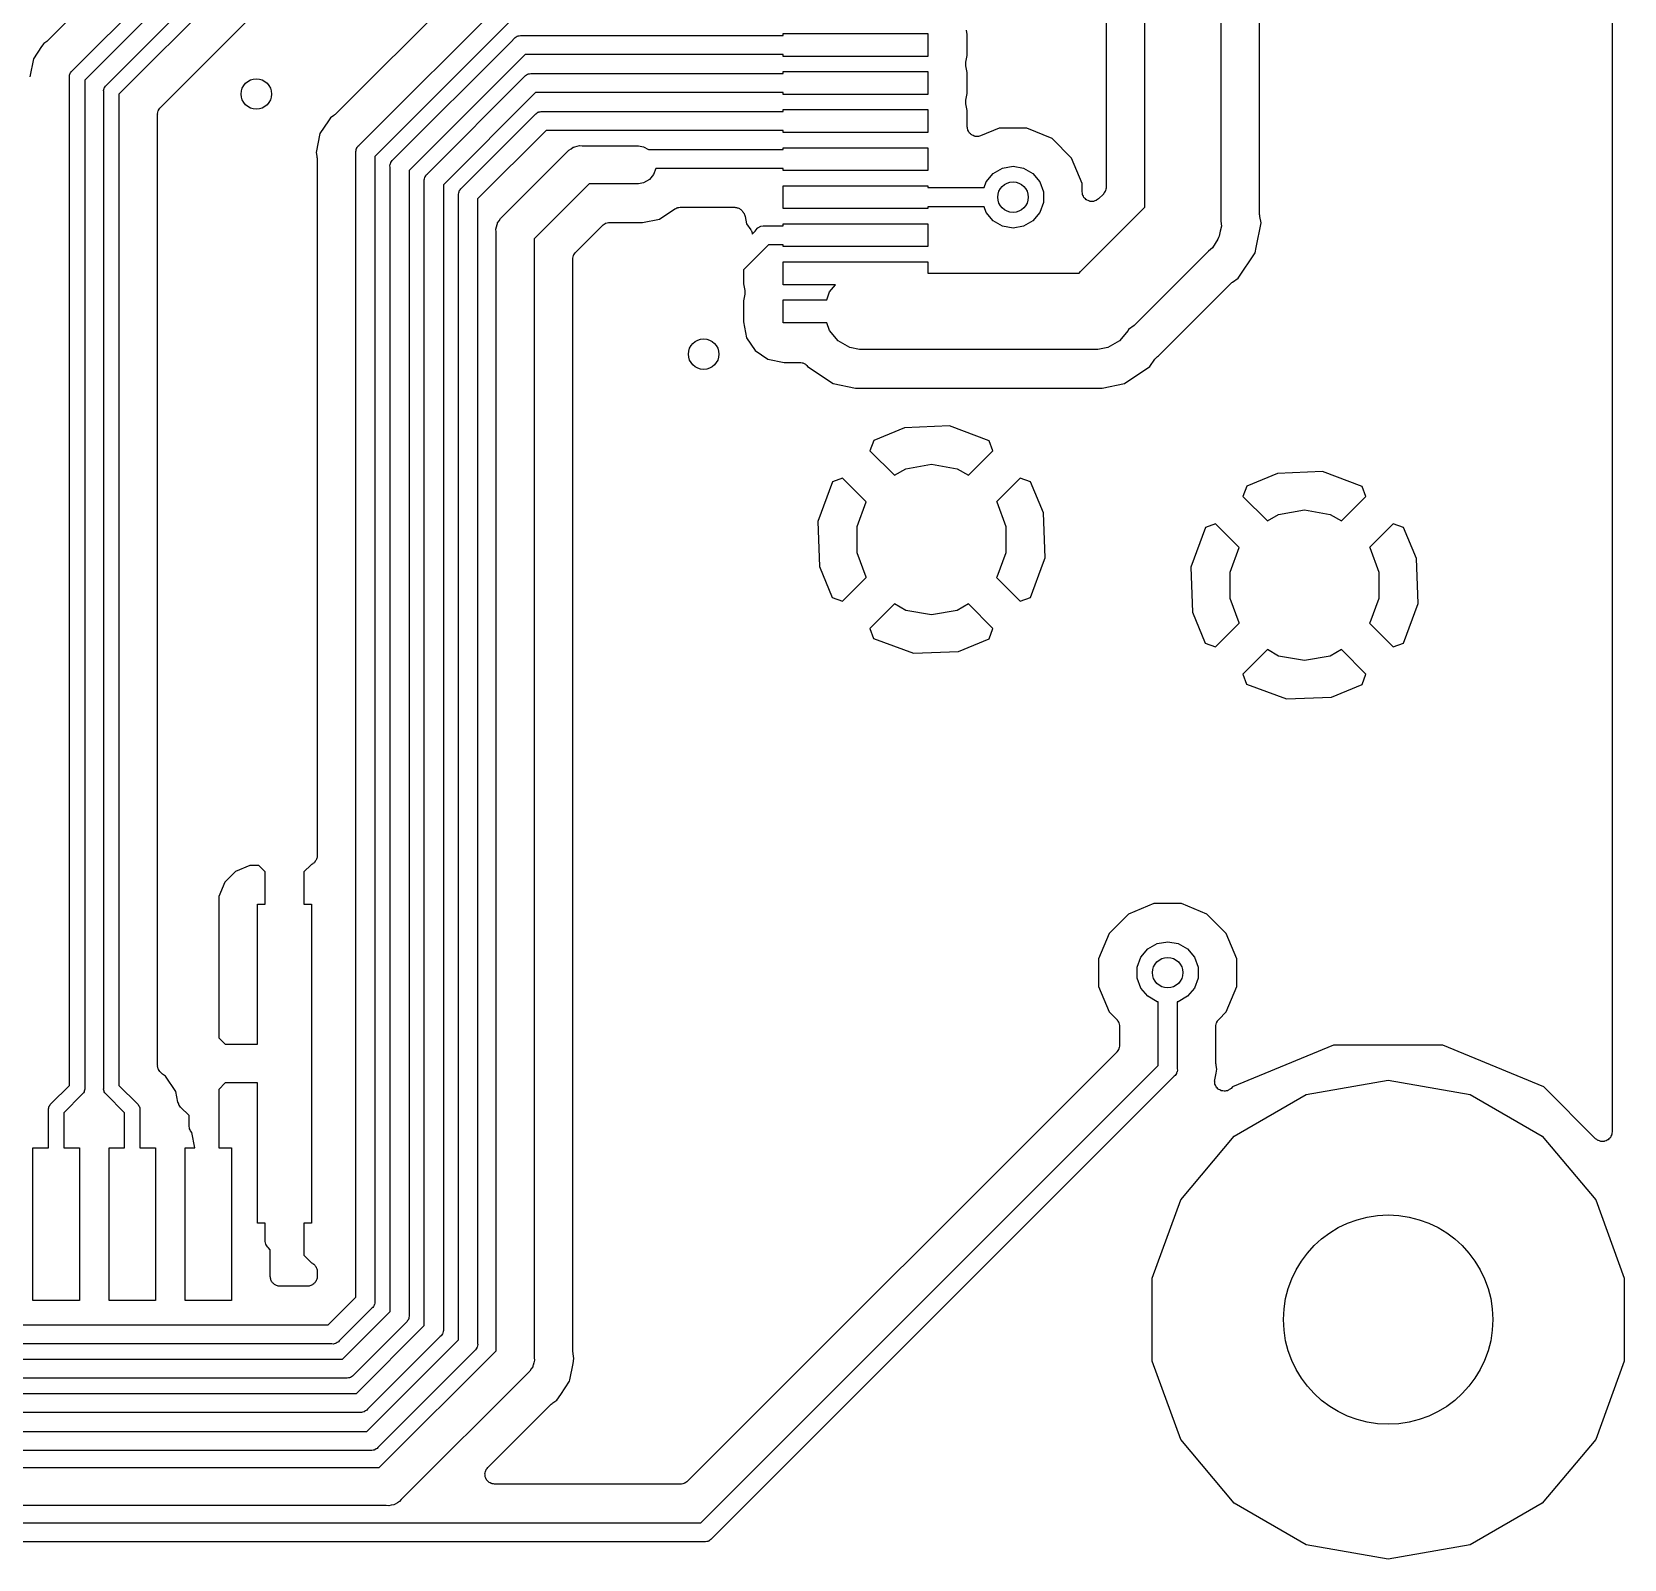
# Model space of a CAD drawing. Extents: x 100.4 to 155.6, y -99.6 to -35.4.
# Drawn here: x 134.68 to 155.6, y -99.65 to -79.58 of the extents above; entities that cross this region are included whole.
import ezdxf

# ---------------------------------------------------------------- set-up
doc = ezdxf.new("R2010")
doc.units = 0
doc.header["$MEASUREMENT"] = 0
doc.layers.add('BLACK', color=7, linetype='CONTINUOUS')

msp = doc.modelspace()

# ---------------------------------------------------------------- linework, layer by layer
at = {"layer": 'BLACK', "linetype": 'CONTINUOUS'}
for p, q in [((155.442, -40.9671), (155.442, -94.0329)), ((150.303, -71.8418), (150.303, -82.0669)), ((149.303, -81.8817), (149.303, -72.0271)), ((148.795, -72.2901), (148.795, -81.6186)), ((150.811, -81.977), (150.811, -72.6958)), ((137.285, -77.2998), (134.896, -79.6885)), ((135.207, -80.0959), (137.846, -77.4574)), ((137.961, -77.625), (135.375, -80.2111)), ((135.657, -80.2823), (138.032, -77.9074)), ((138.147, -78.075), (135.825, -80.3975)), ((136.37, -80.5707), (138.321, -78.6202)), ((140.53, -78.7998), (138.668, -80.6619)), ((138.978, -81.0701), (141.383, -78.6655)), ((141.527, -78.875), (139.187, -81.2142)), ((134.886, -79.6957), (134.877, -79.7043)), ((134.896, -79.6885), (134.886, -79.6957)), ((140.981, -79.7039), (141.019, -79.6655)), ((141.019, -79.6655), (141.03, -79.6528)), ((141.03, -79.6528), (141.044, -79.6445)), ((141.044, -79.6445), (141.058, -79.635)), ((141.058, -79.635), (141.063, -79.6335)), ((141.063, -79.6335), (141.068, -79.6307)), ((141.068, -79.6307), (141.084, -79.6278)), ((141.084, -79.6278), (141.1, -79.6236)), ((141.1, -79.6236), (141.117, -79.625)), ((141.117, -79.625), (144.55, -79.625)), ((144.55, -79.625), (144.55, -79.6)), ((144.55, -79.6), (146.45, -79.6)), ((146.45, -79.6), (146.45, -79.9)), ((146.97, -79.6125), (146.959, -79.5547)), ((146.97, -79.8875), (146.97, -79.6125)), ((134.81, -79.7717), (134.702, -79.9324)), ((134.837, -79.7313), (134.81, -79.7717)), ((134.81, -79.7717), (134.81, -79.7717)), ((134.877, -79.7043), (134.837, -79.7313)), ((139.428, -81.2565), (140.981, -79.7039)), ((141.157, -79.8806), (139.637, -81.4006)), ((140.981, -79.7039), (140.981, -79.7039)), ((141.163, -79.875), (141.157, -79.8806)), ((141.157, -79.8806), (141.157, -79.8806)), ((144.55, -79.875), (141.163, -79.875)), ((144.55, -79.9), (144.55, -79.875)), ((146.45, -79.9), (144.55, -79.9)), ((146.953, -79.9752), (146.97, -79.8875)), ((134.702, -79.9324), (134.655, -80.1696)), ((135.183, -80.1267), (135.191, -80.1159)), ((135.191, -80.1159), (135.197, -80.1044)), ((135.197, -80.1044), (135.207, -80.0959)), ((144.55, -80.125), (144.55, -80.1)), ((144.55, -80.1), (146.45, -80.1)), ((146.45, -80.1), (146.45, -80.4)), ((146.952, -79.9807), (146.953, -79.978)), ((146.952, -80), (146.952, -79.9807)), ((146.952, -80.0193), (146.952, -80)), ((146.953, -80.022), (146.952, -80.0193)), ((146.953, -79.978), (146.953, -79.9752)), ((146.953, -80.0248), (146.953, -80.022)), ((146.97, -80.1125), (146.953, -80.0248)), ((146.97, -80.3875), (146.97, -80.1125)), ((135.174, -80.1608), (135.177, -80.148)), ((135.175, -80.174), (135.174, -80.1608)), ((135.175, -93.4227), (135.175, -80.174)), ((135.177, -80.148), (135.18, -80.1349)), ((135.18, -80.1349), (135.182, -80.131)), ((135.182, -80.131), (135.183, -80.1267)), ((135.375, -80.2111), (135.375, -93.4598)), ((135.627, -80.3344), (135.63, -80.3213)), ((135.63, -80.3213), (135.632, -80.3174)), ((135.632, -80.3174), (135.633, -80.3131)), ((135.633, -80.3131), (135.641, -80.3023)), ((135.641, -80.3023), (135.647, -80.2908)), ((135.647, -80.2908), (135.657, -80.2823)), ((139.878, -81.4429), (141.155, -80.1655)), ((141.155, -80.1655), (141.166, -80.1528)), ((141.166, -80.1528), (141.18, -80.1445)), ((141.18, -80.1445), (141.194, -80.135)), ((141.194, -80.135), (141.199, -80.1335)), ((141.199, -80.1335), (141.204, -80.1307)), ((141.204, -80.1307), (141.221, -80.1278)), ((141.221, -80.1278), (141.237, -80.1236)), ((141.237, -80.1236), (141.253, -80.125)), ((141.253, -80.125), (144.55, -80.125)), ((135.624, -80.3472), (135.627, -80.3344)), ((135.625, -80.3604), (135.624, -80.3472)), ((135.625, -93.4598), (135.625, -80.3604)), ((135.825, -80.3975), (135.825, -93.4227)), ((141.299, -80.375), (140.087, -81.587)), ((144.55, -80.375), (141.299, -80.375)), ((144.55, -80.4), (144.55, -80.375)), ((145.47, -80.4), (144.55, -80.4)), ((145.486, -80.4014), (145.47, -80.4)), ((145.491, -80.4), (145.486, -80.4014)), ((146.45, -80.4), (145.491, -80.4)), ((146.952, -80.4807), (146.953, -80.478)), ((146.952, -80.5), (146.952, -80.4807)), ((146.952, -80.5193), (146.952, -80.5)), ((146.953, -80.522), (146.952, -80.5193)), ((146.953, -80.4752), (146.97, -80.3875)), ((146.953, -80.478), (146.953, -80.4752)), ((146.953, -80.5248), (146.953, -80.522)), ((146.97, -80.6125), (146.953, -80.5248)), ((136.333, -80.6494), (136.338, -80.6334)), ((136.334, -80.655), (136.333, -80.6494)), ((136.333, -80.6605), (136.334, -80.655)), ((136.333, -93.1597), (136.333, -80.6605)), ((136.338, -80.6334), (136.341, -80.6171)), ((136.341, -80.6171), (136.343, -80.6122)), ((136.343, -80.6122), (136.345, -80.6068)), ((136.345, -80.6068), (136.354, -80.5932)), ((136.354, -80.5932), (136.363, -80.5789)), ((136.363, -80.5789), (136.367, -80.5753)), ((136.367, -80.5753), (136.37, -80.5707)), ((138.606, -80.706), (138.578, -80.7485)), ((138.649, -80.6776), (138.606, -80.706)), ((138.658, -80.669), (138.649, -80.6776)), ((138.668, -80.6619), (138.658, -80.669)), ((140.328, -81.6293), (141.292, -80.6655)), ((141.292, -80.6655), (141.302, -80.6528)), ((141.302, -80.6528), (141.317, -80.6445)), ((141.317, -80.6445), (141.33, -80.635)), ((141.33, -80.635), (141.336, -80.6335)), ((141.336, -80.6335), (141.341, -80.6307)), ((141.341, -80.6307), (141.357, -80.6278)), ((141.357, -80.6278), (141.373, -80.6236)), ((141.373, -80.6236), (141.39, -80.625)), ((141.39, -80.625), (144.55, -80.625)), ((144.55, -80.625), (144.55, -80.6)), ((144.55, -80.6), (146.45, -80.6)), ((146.45, -80.6), (146.45, -80.9)), ((146.97, -80.8261), (146.97, -80.6125)), ((138.466, -80.9154), (138.417, -81.1624)), ((138.578, -80.7485), (138.466, -80.9154)), ((138.578, -80.7485), (138.578, -80.7485)), ((141.436, -80.875), (140.537, -81.7734)), ((144.55, -80.875), (141.436, -80.875)), ((144.55, -80.9), (144.55, -80.875)), ((146.45, -80.9), (144.55, -80.9)), ((146.973, -80.8397), (146.97, -80.8261)), ((146.973, -80.8536), (146.973, -80.8397)), ((146.977, -80.8613), (146.973, -80.8536)), ((146.978, -80.8695), (146.977, -80.8613)), ((146.985, -80.8815), (146.978, -80.8695)), ((146.99, -80.8943), (146.985, -80.8815)), ((146.996, -80.9005), (146.99, -80.8943)), ((147, -80.9077), (146.996, -80.9005)), ((147.011, -80.9166), (147, -80.9077)), ((147.02, -80.9268), (147.011, -80.9166)), ((147.028, -80.9307), (147.02, -80.9268)), ((147.034, -80.9361), (147.028, -80.9307)), ((147.047, -80.9408), (147.034, -80.9361)), ((147.059, -80.9472), (147.047, -80.9408)), ((147.068, -80.9483), (147.059, -80.9472)), ((147.075, -80.9511), (147.068, -80.9483)), ((147.089, -80.9511), (147.075, -80.9511)), ((147.103, -80.9529), (147.089, -80.9511)), ((147.111, -80.9511), (147.103, -80.9529)), ((147.119, -80.9511), (147.111, -80.9511)), ((147.133, -80.9464), (147.119, -80.9511)), ((147.146, -80.9434), (147.133, -80.9464)), ((147.391, -80.842), (147.146, -80.9434)), ((147.752, -80.842), (147.391, -80.842)), ((148.086, -80.9802), (147.752, -80.842)), ((138.417, -81.1624), (138.427, -81.2125)), ((138.936, -81.1513), (138.94, -81.1353)), ((138.937, -81.1678), (138.936, -81.1513)), ((138.94, -81.1353), (138.943, -81.119)), ((138.943, -81.119), (138.946, -81.1141)), ((138.946, -81.1141), (138.947, -81.1087)), ((138.947, -81.1087), (138.957, -81.0952)), ((138.957, -81.0952), (138.965, -81.0808)), ((138.965, -81.0808), (138.978, -81.0701)), ((140.861, -82.0099), (141.715, -81.1559)), ((141.715, -81.1559), (141.737, -81.1305)), ((141.737, -81.1305), (141.765, -81.114)), ((141.765, -81.114), (141.793, -81.0949)), ((141.793, -81.0949), (141.803, -81.092)), ((141.803, -81.092), (141.813, -81.0865)), ((141.813, -81.0865), (141.846, -81.0807)), ((141.846, -81.0807), (141.878, -81.0721)), ((141.878, -81.0721), (141.911, -81.075)), ((141.911, -81.075), (142.652, -81.075)), ((142.652, -81.075), (142.717, -81.0865)), ((142.717, -81.0865), (142.784, -81.125)), ((142.784, -81.125), (144.55, -81.125)), ((144.55, -81.125), (144.55, -81.1)), ((144.55, -81.1), (146.45, -81.1)), ((146.45, -81.1), (146.45, -81.4)), ((148.341, -81.2357), (148.086, -80.9802)), ((138.427, -81.2125), (138.427, -81.2249)), ((138.427, -81.2249), (138.429, -81.2372)), ((138.429, -81.2372), (138.429, -90.4054)), ((138.937, -96.2066), (138.937, -81.1678)), ((139.187, -81.2142), (139.187, -96.2529)), ((139.386, -81.3377), (139.39, -81.3217)), ((139.387, -81.3542), (139.386, -81.3377)), ((139.387, -96.393), (139.387, -81.3542)), ((139.39, -81.3217), (139.393, -81.3054)), ((139.393, -81.3054), (139.396, -81.3005)), ((139.396, -81.3005), (139.397, -81.2951)), ((139.397, -81.2951), (139.407, -81.2816)), ((139.407, -81.2816), (139.415, -81.2672)), ((139.415, -81.2672), (139.428, -81.2565)), ((147.31, -81.4389), (147.433, -81.3683)), ((147.433, -81.3683), (147.571, -81.3438)), ((147.571, -81.3438), (147.71, -81.3683)), ((147.71, -81.3683), (147.833, -81.4389)), ((148.479, -81.5694), (148.341, -81.2357)), ((139.637, -81.4006), (139.637, -96.4393)), ((139.836, -81.5241), (139.84, -81.5081)), ((139.837, -81.5406), (139.836, -81.5241)), ((139.837, -96.5794), (139.837, -81.5406)), ((139.84, -81.5081), (139.843, -81.4918)), ((139.843, -81.4918), (139.846, -81.4869)), ((139.846, -81.4869), (139.847, -81.4815)), ((139.847, -81.4815), (139.857, -81.468)), ((139.857, -81.468), (139.865, -81.4536)), ((139.865, -81.4536), (139.878, -81.4429)), ((142.003, -81.575), (141.28, -82.2979)), ((142.652, -81.575), (142.003, -81.575)), ((142.717, -81.5636), (142.652, -81.575)), ((142.794, -81.5195), (142.717, -81.5636)), ((142.85, -81.4519), (142.794, -81.5195)), ((142.878, -81.375), (142.85, -81.4519)), ((144.55, -81.375), (142.878, -81.375)), ((144.55, -81.4), (144.55, -81.375)), ((146.45, -81.4), (144.55, -81.4)), ((147.191, -81.625), (147.22, -81.5469)), ((147.22, -81.5469), (147.31, -81.4389)), ((147.833, -81.4389), (147.923, -81.5469)), ((147.923, -81.5469), (147.971, -81.6795)), ((148.479, -81.6802), (148.479, -81.5694)), ((140.087, -81.587), (140.087, -96.6257)), ((140.286, -81.7105), (140.29, -81.6945)), ((140.287, -81.727), (140.286, -81.7105)), ((140.287, -96.7658), (140.287, -81.727)), ((140.29, -81.6945), (140.293, -81.6782)), ((140.293, -81.6782), (140.296, -81.6733)), ((140.296, -81.6733), (140.297, -81.6679)), ((140.297, -81.6679), (140.307, -81.6544)), ((140.307, -81.6544), (140.315, -81.64)), ((140.315, -81.64), (140.328, -81.6293)), ((140.537, -81.7734), (140.537, -96.8121)), ((144.55, -81.9), (144.55, -81.6)), ((144.55, -81.6), (146.45, -81.6)), ((146.45, -81.6), (146.45, -81.625)), ((146.45, -81.625), (147.191, -81.625)), ((147.971, -81.6795), (147.971, -81.8205)), ((148.482, -81.6966), (148.479, -81.6802)), ((148.484, -81.7131), (148.482, -81.6966)), ((148.486, -81.7182), (148.484, -81.7131)), ((148.487, -81.7237), (148.486, -81.7182)), ((148.495, -81.7381), (148.487, -81.7237)), ((148.502, -81.7531), (148.495, -81.7381)), ((148.506, -81.757), (148.502, -81.7531)), ((148.509, -81.7619), (148.506, -81.757)), ((148.522, -81.7725), (148.509, -81.7619)), ((148.534, -81.7843), (148.522, -81.7725)), ((148.539, -81.7866), (148.534, -81.7843)), ((148.543, -81.7902), (148.539, -81.7866)), ((148.559, -81.7959), (148.543, -81.7902)), ((148.665, -81.7921), (148.66, -81.7953)), ((148.67, -81.7902), (148.665, -81.7921)), ((148.683, -81.7796), (148.67, -81.7902)), ((148.696, -81.7701), (148.683, -81.7796)), ((148.758, -81.7084), (148.696, -81.7701)), ((148.761, -81.7039), (148.758, -81.7084)), ((148.765, -81.7003), (148.761, -81.7039)), ((148.774, -81.6859), (148.765, -81.7003)), ((148.783, -81.6723), (148.774, -81.6859)), ((148.785, -81.6669), (148.783, -81.6723)), ((148.787, -81.6621), (148.785, -81.6669)), ((148.79, -81.6457), (148.787, -81.6621)), ((148.795, -81.6297), (148.79, -81.6457)), ((148.795, -81.6186), (148.794, -81.6241)), ((148.794, -81.6241), (148.795, -81.6297)), ((142.926, -82.039), (143.128, -81.9044)), ((143.128, -81.9044), (143.142, -81.8983)), ((143.142, -81.8983), (143.155, -81.8907)), ((143.155, -81.8907), (143.162, -81.8894)), ((143.162, -81.8894), (143.168, -81.8866)), ((143.168, -81.8866), (143.183, -81.8856)), ((143.183, -81.8856), (143.198, -81.883)), ((143.198, -81.883), (143.915, -81.883)), ((143.915, -81.883), (143.926, -81.8849)), ((143.926, -81.8849), (143.937, -81.8849)), ((143.937, -81.8849), (143.947, -81.8887)), ((143.947, -81.8887), (143.958, -81.8907)), ((143.958, -81.8907), (143.968, -81.8962)), ((143.968, -81.8962), (143.978, -81.9)), ((143.978, -81.9), (143.987, -81.9072)), ((143.987, -81.9072), (143.997, -81.9127)), ((143.997, -81.9127), (144.004, -81.9212)), ((144.004, -81.9212), (144.012, -81.9284)), ((144.012, -81.9284), (144.018, -81.938)), ((144.018, -81.938), (144.025, -81.9465)), ((144.025, -81.9465), (144.027, -81.9527)), ((144.027, -81.9527), (144.037, -81.9637)), ((144.037, -81.9637), (144.039, -81.9702)), ((144.039, -81.9702), (144.043, -81.9759)), ((144.043, -81.9759), (144.047, -81.9906)), ((144.047, -81.9906), (144.053, -82.0048)), ((146.45, -81.9), (144.55, -81.9)), ((147.191, -81.875), (146.45, -81.875)), ((146.45, -81.875), (146.45, -81.9)), ((147.22, -81.9531), (147.191, -81.875)), ((147.31, -82.0611), (147.22, -81.9531)), ((147.923, -81.9531), (147.833, -82.0611)), ((147.971, -81.8205), (147.923, -81.9531)), ((148.457, -82.7278), (149.303, -81.8817)), ((148.574, -81.8029), (148.559, -81.7959)), ((148.579, -81.8034), (148.574, -81.8029)), ((148.584, -81.8053), (148.579, -81.8034)), ((148.601, -81.8053), (148.584, -81.8053)), ((148.618, -81.8068), (148.601, -81.8053)), ((148.623, -81.8053), (148.618, -81.8068)), ((148.629, -81.8053), (148.623, -81.8053)), ((148.644, -81.7996), (148.629, -81.8053)), ((148.66, -81.7953), (148.644, -81.7996)), ((150.813, -81.9893), (150.811, -81.977)), ((150.814, -82.0018), (150.813, -81.9893)), ((150.831, -82.0888), (150.814, -82.0018)), ((140.778, -82.1723), (140.786, -82.1402)), ((140.78, -82.2053), (140.778, -82.1723)), ((140.78, -96.9092), (140.78, -82.2053)), ((140.786, -82.1402), (140.792, -82.1076)), ((140.792, -82.1076), (140.797, -82.0979)), ((140.797, -82.0979), (140.8, -82.0871)), ((140.8, -82.0871), (140.819, -82.0599)), ((140.819, -82.0599), (140.836, -82.0312)), ((140.836, -82.0312), (140.861, -82.0099)), ((141.826, -82.4712), (142.177, -82.1202)), ((142.177, -82.1202), (142.181, -82.117)), ((142.181, -82.117), (142.185, -82.1127)), ((142.185, -82.1127), (142.199, -82.1044)), ((142.199, -82.1044), (142.213, -82.0949)), ((142.213, -82.0949), (142.218, -82.0935)), ((142.218, -82.0935), (142.223, -82.0907)), ((142.223, -82.0907), (142.239, -82.0878)), ((142.239, -82.0878), (142.255, -82.0835)), ((142.255, -82.0835), (142.261, -82.084)), ((142.261, -82.084), (142.266, -82.083)), ((142.266, -82.083), (142.705, -82.083)), ((142.705, -82.083), (142.926, -82.039)), ((144.053, -82.0048), (144.071, -82.0982)), ((144.071, -82.0982), (144.126, -82.1794)), ((144.126, -82.1794), (144.129, -82.1871)), ((144.129, -82.1871), (144.134, -82.1938)), ((144.134, -82.1938), (144.138, -82.2071)), ((144.138, -82.2071), (144.144, -82.2198)), ((144.146, -82.235), (144.188, -82.1935)), ((144.188, -82.1935), (144.19, -82.1865)), ((144.19, -82.1865), (144.218, -82.1528)), ((144.218, -82.1528), (144.257, -82.1307)), ((144.257, -82.1307), (144.289, -82.125)), ((144.289, -82.125), (144.55, -82.125)), ((144.55, -82.125), (144.55, -82.1)), ((144.55, -82.1), (146.45, -82.1)), ((146.45, -82.1), (146.45, -82.4)), ((147.433, -82.1317), (147.31, -82.0611)), ((147.571, -82.1562), (147.433, -82.1317)), ((147.71, -82.1317), (147.571, -82.1562)), ((147.833, -82.0611), (147.71, -82.1317)), ((150.292, -82.1971), (150.28, -82.2624)), ((150.309, -82.133), (150.292, -82.1971)), ((150.303, -82.0669), (150.309, -82.133)), ((150.766, -82.4127), (150.831, -82.0888)), ((141.28, -82.2979), (141.28, -97.0019)), ((144.36, -82.375), (144.03, -82.7051)), ((144.144, -82.2198), (144.144, -82.2282)), ((144.144, -82.2282), (144.146, -82.235)), ((144.55, -82.375), (144.36, -82.375)), ((144.55, -82.4), (144.55, -82.375)), ((146.45, -82.4), (144.55, -82.4)), ((150.192, -82.4151), (150.141, -82.4577)), ((150.225, -82.3577), (150.192, -82.4151)), ((150.263, -82.3033), (150.225, -82.3577)), ((150.269, -82.2818), (150.263, -82.3033)), ((150.28, -82.2624), (150.269, -82.2818)), ((150.753, -82.4821), (150.766, -82.4127)), ((150.766, -82.4127), (150.766, -82.4127)), ((141.788, -82.561), (141.789, -82.5555)), ((141.788, -96.9256), (141.788, -82.561)), ((141.789, -82.5499), (141.793, -82.5339)), ((141.789, -82.5555), (141.789, -82.5499)), ((141.793, -82.5339), (141.796, -82.5175)), ((141.796, -82.5175), (141.799, -82.5127)), ((141.799, -82.5127), (141.8, -82.5073)), ((141.8, -82.5073), (141.81, -82.4937)), ((141.81, -82.4937), (141.818, -82.4793)), ((141.818, -82.4793), (141.822, -82.4757)), ((141.822, -82.4757), (141.826, -82.4712)), ((144.55, -82.9), (144.55, -82.6)), ((144.55, -82.6), (146.45, -82.6)), ((146.45, -82.6), (146.45, -82.75)), ((150.141, -82.4577), (149.164, -83.4349)), ((150.53, -82.8155), (150.753, -82.4821)), ((144.03, -82.7051), (144.03, -82.8875)), ((146.45, -82.75), (148.441, -82.75)), ((148.441, -82.75), (148.457, -82.7278)), ((150.456, -82.8648), (150.53, -82.8155)), ((144.03, -82.8875), (144.047, -82.9752)), ((144.047, -83.0248), (144.03, -83.1125)), ((144.047, -82.9752), (144.047, -82.978)), ((144.047, -82.978), (144.048, -82.9807)), ((144.048, -83.0193), (144.047, -83.022)), ((144.047, -83.022), (144.047, -83.0248)), ((144.048, -82.9807), (144.048, -83)), ((144.048, -83), (144.048, -83.0193)), ((145.241, -82.9), (144.55, -82.9)), ((145.123, -83.1), (145.16, -82.9961)), ((145.16, -82.9961), (145.241, -82.9)), ((149.484, -83.8333), (150.437, -82.8806)), ((150.437, -82.8806), (150.447, -82.8734)), ((150.447, -82.8734), (150.456, -82.8648)), ((144.03, -83.1125), (144.03, -83.3875)), ((144.55, -83.4), (144.55, -83.1)), ((144.55, -83.1), (145.123, -83.1)), ((144.03, -83.3875), (144.071, -83.5982)), ((145.123, -83.4), (144.55, -83.4)), ((145.16, -83.5039), (145.123, -83.4)), ((149.164, -83.4349), (149.087, -83.4888)), ((144.071, -83.5982), (144.184, -83.7662)), ((145.274, -83.6389), (145.16, -83.5039)), ((145.426, -83.7271), (145.274, -83.6389)), ((148.968, -83.6389), (148.815, -83.7271)), ((149.082, -83.5039), (148.968, -83.6389)), ((149.087, -83.4888), (149.082, -83.5039)), ((144.184, -83.7662), (144.352, -83.8785)), ((144.352, -83.8785), (144.563, -83.9204)), ((145.556, -83.75), (145.426, -83.7271)), ((148.686, -83.75), (145.556, -83.75)), ((148.815, -83.7271), (148.686, -83.75)), ((149.369, -83.9767), (149.434, -83.8781)), ((149.434, -83.8781), (149.436, -83.876)), ((149.436, -83.876), (149.438, -83.8735)), ((149.438, -83.8735), (149.452, -83.8602)), ((149.452, -83.8602), (149.465, -83.8462)), ((149.465, -83.8462), (149.468, -83.845)), ((149.468, -83.845), (149.47, -83.843)), ((149.47, -83.843), (149.484, -83.8333)), ((144.563, -83.9204), (144.768, -83.9204)), ((144.768, -83.9204), (144.785, -83.9236)), ((144.785, -83.9236), (144.803, -83.9255)), ((144.803, -83.9255), (144.807, -83.9274)), ((144.807, -83.9274), (144.811, -83.9281)), ((144.811, -83.9281), (144.827, -83.9371)), ((144.827, -83.9371), (144.843, -83.945)), ((144.843, -83.945), (144.846, -83.9481)), ((144.846, -83.9481), (144.849, -83.9502)), ((144.849, -83.9502), (144.861, -83.9639)), ((144.861, -83.9639), (144.873, -83.9766)), ((144.873, -83.9766), (145.207, -84.1995)), ((149.035, -84.1995), (149.369, -83.9767)), ((145.207, -84.1995), (145.501, -84.258)), ((145.501, -84.258), (148.741, -84.258)), ((148.741, -84.258), (149.035, -84.1995)), ((146.146, -84.7794), (145.741, -84.9472)), ((146.738, -84.7568), (146.146, -84.7794)), ((147.26, -84.9499), (146.738, -84.7568)), ((145.741, -84.9472), (145.692, -85.0828)), ((145.692, -85.0828), (146.014, -85.4048)), ((146.986, -85.4048), (147.308, -85.0828)), ((147.308, -85.0828), (147.26, -84.9499)), ((146.014, -85.4048), (146.161, -85.3197)), ((146.161, -85.3197), (146.5, -85.26)), ((146.5, -85.26), (146.839, -85.3197)), ((146.839, -85.3197), (146.986, -85.4048)), ((145.2, -85.4901), (145.007, -86.0118)), ((145.333, -85.4421), (145.2, -85.4901)), ((145.644, -85.7533), (145.333, -85.4421)), ((147.667, -85.4421), (147.356, -85.7533)), ((147.803, -85.4911), (147.667, -85.4421)), ((147.916, -85.7642), (147.803, -85.4911)), ((150.641, -85.5472), (150.592, -85.6828)), ((151.046, -85.3794), (150.641, -85.5472)), ((151.638, -85.3568), (151.046, -85.3794)), ((152.16, -85.5499), (151.638, -85.3568)), ((152.208, -85.6828), (152.16, -85.5499)), ((145.525, -86.0781), (145.643, -85.755)), ((145.643, -85.755), (145.644, -85.7533)), ((147.356, -85.7533), (147.357, -85.755)), ((147.357, -85.755), (147.475, -86.0781)), ((147.971, -85.8961), (147.916, -85.7642)), ((150.592, -85.6828), (150.914, -86.0048)), ((151.886, -86.0048), (152.208, -85.6828)), ((147.993, -86.4882), (147.971, -85.8961)), ((150.914, -86.0048), (151.061, -85.9197)), ((151.061, -85.9197), (151.4, -85.86)), ((151.4, -85.86), (151.739, -85.9197)), ((151.739, -85.9197), (151.886, -86.0048)), ((145.007, -86.0118), (145.029, -86.6039)), ((145.525, -86.4219), (145.525, -86.0781)), ((147.475, -86.0781), (147.475, -86.4219)), ((150.1, -86.0901), (149.907, -86.6118)), ((150.233, -86.0421), (150.1, -86.0901)), ((150.544, -86.3533), (150.233, -86.0421)), ((152.567, -86.0421), (152.256, -86.3533)), ((152.703, -86.0911), (152.567, -86.0421)), ((152.871, -86.4961), (152.703, -86.0911)), ((150.425, -86.6781), (150.543, -86.355)), ((150.543, -86.355), (150.544, -86.3533)), ((152.256, -86.3533), (152.257, -86.355)), ((152.257, -86.355), (152.375, -86.6781)), ((145.029, -86.6039), (145.197, -87.0089)), ((145.643, -86.745), (145.525, -86.4219)), ((147.475, -86.4219), (147.357, -86.745)), ((147.8, -87.0099), (147.971, -86.5473)), ((147.971, -86.5473), (147.993, -86.4882)), ((147.971, -86.5473), (147.971, -86.5473)), ((152.893, -87.0882), (152.871, -86.4961)), ((145.333, -87.0579), (145.644, -86.7467)), ((145.644, -86.7467), (145.643, -86.745)), ((147.357, -86.745), (147.356, -86.7467)), ((147.356, -86.7467), (147.667, -87.0579)), ((149.907, -86.6118), (149.929, -87.2039)), ((150.425, -87.0219), (150.425, -86.6781)), ((152.375, -86.6781), (152.375, -87.0219)), ((145.197, -87.0089), (145.333, -87.0579)), ((147.667, -87.0579), (147.8, -87.0099)), ((150.543, -87.345), (150.425, -87.0219)), ((152.375, -87.0219), (152.257, -87.345)), ((146.014, -87.0952), (145.692, -87.4172)), ((146.161, -87.1803), (146.014, -87.0952)), ((146.5, -87.24), (146.161, -87.1803)), ((146.839, -87.1803), (146.5, -87.24)), ((146.986, -87.0952), (146.839, -87.1803)), ((147.308, -87.4172), (146.986, -87.0952)), ((149.929, -87.2039), (150.097, -87.6089)), ((152.7, -87.6099), (152.893, -87.0882)), ((145.692, -87.4172), (145.74, -87.5501)), ((147.259, -87.5528), (147.308, -87.4172)), ((150.233, -87.6579), (150.544, -87.3467)), ((150.544, -87.3467), (150.543, -87.345)), ((152.257, -87.345), (152.256, -87.3467)), ((152.256, -87.3467), (152.567, -87.6579)), ((145.74, -87.5501), (146.262, -87.7432)), ((146.854, -87.7206), (147.259, -87.5528)), ((150.097, -87.6089), (150.233, -87.6579)), ((152.567, -87.6579), (152.7, -87.6099)), ((146.262, -87.7432), (146.854, -87.7206)), ((150.914, -87.6952), (150.592, -88.0172)), ((151.061, -87.7803), (150.914, -87.6952)), ((151.4, -87.84), (151.061, -87.7803)), ((151.739, -87.7803), (151.4, -87.84)), ((151.886, -87.6952), (151.739, -87.7803)), ((152.208, -88.0172), (151.886, -87.6952)), ((150.592, -88.0172), (150.64, -88.1501)), ((152.159, -88.1528), (152.208, -88.0172)), ((150.64, -88.1501), (151.162, -88.3432)), ((151.754, -88.3206), (152.159, -88.1528)), ((151.162, -88.3432), (151.754, -88.3206)), ((137.544, -90.5324), (137.358, -90.6097)), ((137.663, -90.5324), (137.544, -90.5324)), ((137.747, -90.6168), (137.663, -90.5324)), ((138.349, -90.5232), (138.255, -90.6168)), ((138.356, -90.5192), (138.349, -90.5232)), ((138.366, -90.5154), (138.356, -90.5192)), ((138.374, -90.5082), (138.366, -90.5154)), ((138.384, -90.5027), (138.374, -90.5082)), ((138.391, -90.4942), (138.384, -90.5027)), ((138.4, -90.487), (138.391, -90.4942)), ((138.405, -90.4774), (138.4, -90.487)), ((138.412, -90.4689), (138.405, -90.4774)), ((138.416, -90.4585), (138.412, -90.4689)), ((138.422, -90.4488), (138.416, -90.4585)), ((138.424, -90.4379), (138.422, -90.4488)), ((138.428, -90.4275), (138.424, -90.4379)), ((138.429, -90.4054), (138.428, -90.4163)), ((138.428, -90.4163), (138.428, -90.4275)), ((137.215, -90.7526), (137.137, -90.9394)), ((137.358, -90.6097), (137.215, -90.7526)), ((137.747, -91.0404), (137.747, -90.6168)), ((138.255, -90.6168), (138.255, -91.0404)), ((137.137, -90.9394), (137.137, -92.7975)), ((137.645, -92.8819), (137.645, -91.0404)), ((137.645, -91.0404), (137.747, -91.0404)), ((138.255, -91.0404), (138.357, -91.0404)), ((138.357, -91.0404), (138.357, -95.2314)), ((149.089, -91.1706), (148.834, -91.426)), ((149.423, -91.0324), (149.089, -91.1706)), ((149.784, -91.0324), (149.423, -91.0324)), ((150.118, -91.1706), (149.784, -91.0324)), ((150.373, -91.426), (150.118, -91.1706)), ((148.834, -91.426), (148.695, -91.7598)), ((149.342, -91.6292), (149.465, -91.5587)), ((149.465, -91.5587), (149.603, -91.5342)), ((149.603, -91.5342), (149.742, -91.5587)), ((149.742, -91.5587), (149.865, -91.6292)), ((150.511, -91.7598), (150.373, -91.426)), ((148.695, -91.7598), (148.695, -92.121)), ((149.203, -91.8698), (149.252, -91.7373)), ((149.252, -91.7373), (149.342, -91.6292)), ((149.865, -91.6292), (149.955, -91.7373)), ((149.955, -91.7373), (150.003, -91.8698)), ((150.511, -92.121), (150.511, -91.7598)), ((149.203, -92.0109), (149.203, -91.8698)), ((149.252, -92.1435), (149.203, -92.0109)), ((150.003, -92.0109), (149.955, -92.1435)), ((150.003, -91.8698), (150.003, -92.0109)), ((148.695, -92.121), (148.834, -92.4547)), ((149.342, -92.2515), (149.252, -92.1435)), ((149.465, -92.3221), (149.342, -92.2515)), ((149.865, -92.2515), (149.742, -92.3221)), ((149.955, -92.1435), (149.865, -92.2515)), ((150.373, -92.4547), (150.511, -92.121)), ((148.834, -92.4547), (148.933, -92.5543)), ((149.478, -92.3245), (149.465, -92.3221)), ((149.478, -93.1586), (149.478, -92.3245)), ((149.742, -92.3221), (149.728, -92.3245)), ((149.728, -92.3245), (149.728, -93.2049)), ((150.274, -92.5543), (150.373, -92.4547)), ((148.933, -92.5543), (148.936, -92.5589)), ((148.936, -92.5589), (148.941, -92.5625)), ((148.941, -92.5625), (148.949, -92.5768)), ((148.949, -92.5768), (148.959, -92.5904)), ((148.959, -92.5904), (148.96, -92.5958)), ((148.96, -92.5958), (148.963, -92.6007)), ((148.963, -92.6007), (148.966, -92.617)), ((148.966, -92.617), (148.97, -92.633)), ((148.97, -92.633), (148.969, -92.6386)), ((148.969, -92.6386), (148.97, -92.6441)), ((148.97, -92.6441), (148.97, -92.8956)), ((150.236, -92.6441), (150.237, -92.6386)), ((150.236, -93.1355), (150.236, -92.6441)), ((150.237, -92.633), (150.241, -92.617)), ((150.237, -92.6386), (150.237, -92.633)), ((150.241, -92.617), (150.244, -92.6007)), ((150.244, -92.6007), (150.247, -92.5958)), ((150.247, -92.5958), (150.248, -92.5904)), ((150.248, -92.5904), (150.258, -92.5768)), ((150.258, -92.5768), (150.266, -92.5625)), ((150.266, -92.5625), (150.27, -92.5589)), ((150.27, -92.5589), (150.274, -92.5543)), ((137.137, -92.7975), (137.222, -92.8819)), ((137.222, -92.8819), (137.645, -92.8819)), ((148.933, -92.9854), (143.294, -98.6242)), ((148.936, -92.9808), (148.933, -92.9854)), ((148.941, -92.9772), (148.936, -92.9808)), ((148.949, -92.9628), (148.941, -92.9772)), ((148.959, -92.9492), (148.949, -92.9628)), ((148.96, -92.9438), (148.959, -92.9492)), ((148.963, -92.939), (148.96, -92.9438)), ((148.966, -92.9227), (148.963, -92.939)), ((148.97, -92.9066), (148.966, -92.9227)), ((148.97, -92.8956), (148.969, -92.9011)), ((148.969, -92.9011), (148.97, -92.9066)), ((151.782, -92.892), (150.456, -93.4413)), ((153.218, -92.892), (151.782, -92.892)), ((154.544, -93.4413), (153.218, -92.892)), ((136.334, -93.1652), (136.333, -93.1597)), ((136.333, -93.1708), (136.334, -93.1652)), ((136.338, -93.1868), (136.333, -93.1708)), ((136.341, -93.2031), (136.338, -93.1868)), ((136.343, -93.208), (136.341, -93.2031)), ((136.345, -93.2134), (136.343, -93.208)), ((136.354, -93.227), (136.345, -93.2134)), ((136.363, -93.2413), (136.354, -93.227)), ((136.367, -93.2449), (136.363, -93.2413)), ((136.37, -93.2495), (136.367, -93.2449)), ((136.379, -93.258), (136.37, -93.2495)), ((136.389, -93.2652), (136.379, -93.258)), ((136.398, -93.2738), (136.389, -93.2652)), ((136.438, -93.3008), (136.398, -93.2738)), ((143.468, -99.1694), (149.478, -93.1586)), ((149.701, -93.292), (149.688, -93.3026)), ((149.709, -93.2776), (149.701, -93.292)), ((149.718, -93.264), (149.709, -93.2776)), ((149.72, -93.2586), (149.718, -93.264)), ((149.723, -93.2538), (149.72, -93.2586)), ((149.726, -93.2375), (149.723, -93.2538)), ((149.73, -93.2214), (149.726, -93.2375)), ((149.728, -93.2049), (149.73, -93.2214)), ((150.222, -93.3469), (150.239, -93.2605)), ((150.239, -93.1478), (150.236, -93.1355)), ((150.239, -93.1603), (150.239, -93.1478)), ((150.249, -93.2104), (150.239, -93.1603)), ((150.239, -93.2605), (150.249, -93.2104)), ((150.239, -93.2605), (150.239, -93.2605)), ((134.932, -93.6654), (135.175, -93.4227)), ((135.367, -93.5071), (135.359, -93.5179)), ((135.368, -93.5028), (135.367, -93.5071)), ((135.37, -93.4989), (135.368, -93.5028)), ((135.373, -93.4858), (135.37, -93.4989)), ((135.376, -93.473), (135.373, -93.4858)), ((135.375, -93.4598), (135.376, -93.473)), ((135.624, -93.473), (135.625, -93.4598)), ((135.627, -93.4858), (135.624, -93.473)), ((135.63, -93.4989), (135.627, -93.4858)), ((135.632, -93.5027), (135.63, -93.4989)), ((135.633, -93.5071), (135.632, -93.5027)), ((135.641, -93.5179), (135.633, -93.5071)), ((135.825, -93.4227), (136.068, -93.6654)), ((136.573, -93.5019), (136.438, -93.3008)), ((136.6, -93.6413), (136.573, -93.5019)), ((137.222, -93.3899), (137.137, -93.4743)), ((137.137, -93.4743), (137.137, -94.2408)), ((137.645, -93.3899), (137.222, -93.3899)), ((137.645, -95.2314), (137.645, -93.3899)), ((149.688, -93.3026), (143.612, -99.3789)), ((150.22, -93.3606), (150.222, -93.3538)), ((150.221, -93.3757), (150.22, -93.3606)), ((150.221, -93.391), (150.221, -93.3757)), ((150.223, -93.3976), (150.221, -93.391)), ((150.222, -93.3538), (150.222, -93.3469)), ((150.224, -93.4045), (150.223, -93.3976)), ((150.23, -93.4183), (150.224, -93.4045)), ((150.235, -93.4327), (150.23, -93.4183)), ((150.239, -93.4382), (150.235, -93.4327)), ((150.242, -93.4445), (150.239, -93.4382)), ((150.253, -93.4553), (150.242, -93.4445)), ((150.263, -93.4671), (150.253, -93.4553)), ((150.268, -93.4707), (150.263, -93.4671)), ((150.273, -93.4757), (150.268, -93.4707)), ((150.287, -93.4821), (150.273, -93.4757)), ((150.3, -93.49), (150.287, -93.4821)), ((150.307, -93.4914), (150.3, -93.49)), ((150.313, -93.4943), (150.307, -93.4914)), ((150.329, -93.4956), (150.313, -93.4943)), ((150.344, -93.4986), (150.329, -93.4956)), ((150.35, -93.4975), (150.344, -93.4986)), ((150.357, -93.4982), (150.35, -93.4975)), ((150.372, -93.4942), (150.357, -93.4982)), ((150.387, -93.4919), (150.372, -93.4942)), ((150.393, -93.4885), (150.387, -93.4919)), ((150.4, -93.4867), (150.393, -93.4885)), ((150.412, -93.478), (150.4, -93.4867)), ((150.426, -93.4707), (150.412, -93.478)), ((150.43, -93.4654), (150.426, -93.4707)), ((150.436, -93.4614), (150.43, -93.4654)), ((150.456, -93.4413), (150.436, -93.4614)), ((151.423, -93.542), (152.5, -93.3522)), ((152.5, -93.3522), (153.577, -93.542)), ((155.225, -94.1227), (154.544, -93.4413)), ((134.902, -93.7175), (134.905, -93.7044)), ((134.905, -93.7044), (134.907, -93.7006)), ((134.907, -93.7006), (134.908, -93.6962)), ((134.908, -93.6962), (134.916, -93.6854)), ((134.916, -93.6854), (134.922, -93.6739)), ((134.922, -93.6739), (134.932, -93.6654)), ((135.343, -93.5379), (135.1, -93.7806)), ((135.353, -93.5294), (135.343, -93.5379)), ((135.359, -93.5179), (135.353, -93.5294)), ((135.647, -93.5294), (135.641, -93.5179)), ((135.657, -93.5379), (135.647, -93.5294)), ((135.9, -93.7806), (135.657, -93.5379)), ((136.068, -93.6654), (136.078, -93.6739)), ((136.078, -93.6739), (136.084, -93.6854)), ((136.084, -93.6854), (136.092, -93.6962)), ((136.092, -93.6962), (136.093, -93.7005)), ((136.093, -93.7005), (136.095, -93.7044)), ((136.095, -93.7044), (136.098, -93.7175)), ((136.606, -93.6555), (136.6, -93.6413)), ((136.61, -93.6702), (136.606, -93.6555)), ((136.614, -93.6759), (136.61, -93.6702)), ((136.616, -93.6824), (136.614, -93.6759)), ((136.626, -93.6939), (136.616, -93.6824)), ((136.635, -93.7064), (136.626, -93.6939)), ((136.746, -93.8172), (136.635, -93.7064)), ((150.477, -94.0886), (151.423, -93.542)), ((153.577, -93.542), (154.523, -94.0886)), ((134.899, -93.7303), (134.902, -93.7175)), ((134.9, -93.7435), (134.899, -93.7303)), ((134.9, -94.2408), (134.9, -93.7435)), ((135.1, -93.7806), (135.1, -94.2408)), ((135.9, -94.2408), (135.9, -93.7806)), ((136.098, -93.7175), (136.101, -93.7303)), ((136.101, -93.7303), (136.1, -93.7435)), ((136.1, -93.7435), (136.1, -94.2408)), ((136.746, -93.9482), (136.746, -93.8172)), ((136.749, -93.9632), (136.746, -93.9482)), ((136.75, -93.9784), (136.749, -93.9632)), ((136.752, -93.9848), (136.75, -93.9784)), ((136.754, -93.9916), (136.752, -93.9848)), ((136.761, -94.0048), (136.754, -93.9916)), ((136.767, -94.0188), (136.761, -94.0048)), ((136.783, -94.0426), (136.767, -94.0188)), ((136.823, -94.2408), (136.783, -94.0426)), ((149.774, -94.9261), (150.477, -94.0886)), ((154.523, -94.0886), (155.226, -94.9261)), ((155.239, -94.1322), (155.225, -94.1227)), ((155.252, -94.1429), (155.239, -94.1322)), ((155.4, -94.1252), (155.388, -94.1369)), ((155.412, -94.1145), (155.4, -94.1252)), ((155.415, -94.1097), (155.412, -94.1145)), ((155.419, -94.1058), (155.415, -94.1097)), ((155.426, -94.0907), (155.419, -94.1058)), ((155.434, -94.0763), (155.426, -94.0907)), ((155.435, -94.0708), (155.434, -94.0763)), ((155.438, -94.0658), (155.435, -94.0708)), ((155.439, -94.0493), (155.438, -94.0658)), ((155.442, -94.0329), (155.439, -94.0493)), ((134.695, -96.2474), (134.695, -94.2408)), ((134.695, -94.2408), (134.9, -94.2408)), ((135.1, -94.2408), (135.305, -94.2408)), ((135.305, -94.2408), (135.305, -96.2474)), ((135.695, -96.2474), (135.695, -94.2408)), ((135.695, -94.2408), (135.9, -94.2408)), ((136.1, -94.2408), (136.305, -94.2408)), ((136.305, -94.2408), (136.305, -96.2474)), ((136.695, -96.2474), (136.695, -94.2408)), ((136.695, -94.2408), (136.823, -94.2408)), ((137.137, -94.2408), (137.305, -94.2408)), ((137.305, -94.2408), (137.305, -96.2474)), ((155.257, -94.1448), (155.252, -94.1429)), ((155.261, -94.148), (155.257, -94.1448)), ((155.277, -94.1523), (155.261, -94.148)), ((155.293, -94.158), (155.277, -94.1523)), ((155.299, -94.158), (155.293, -94.158)), ((155.304, -94.1594), (155.299, -94.158)), ((155.32, -94.158), (155.304, -94.1594)), ((155.337, -94.158), (155.32, -94.158)), ((155.342, -94.1561), (155.337, -94.158)), ((155.348, -94.1556), (155.342, -94.1561)), ((155.363, -94.1486), (155.348, -94.1556)), ((155.379, -94.1429), (155.363, -94.1486)), ((155.383, -94.1393), (155.379, -94.1429)), ((155.388, -94.1369), (155.383, -94.1393)), ((149.4, -95.9534), (149.774, -94.9261)), ((155.226, -94.9261), (155.6, -95.9534)), ((137.747, -95.2314), (137.645, -95.2314)), ((137.747, -95.4641), (137.747, -95.2314)), ((138.357, -95.2314), (138.255, -95.2314)), ((138.255, -95.2314), (138.255, -95.655)), ((137.748, -95.4696), (137.747, -95.4641)), ((137.747, -95.4751), (137.748, -95.4696)), ((137.752, -95.4911), (137.747, -95.4751)), ((137.755, -95.5075), (137.752, -95.4911)), ((137.757, -95.5123), (137.755, -95.5075)), ((137.759, -95.5177), (137.757, -95.5123)), ((137.768, -95.5313), (137.759, -95.5177)), ((137.777, -95.5457), (137.768, -95.5313)), ((137.781, -95.5493), (137.777, -95.5457)), ((137.784, -95.5539), (137.781, -95.5493)), ((137.813, -95.5825), (137.784, -95.5539)), ((137.813, -95.9344), (137.813, -95.5825)), ((138.255, -95.655), (138.349, -95.7486)), ((138.349, -95.7486), (138.356, -95.7526)), ((138.356, -95.7526), (138.366, -95.7564)), ((138.366, -95.7564), (138.374, -95.7636)), ((138.374, -95.7636), (138.384, -95.7691)), ((138.384, -95.7691), (138.391, -95.7776)), ((138.391, -95.7776), (138.4, -95.7848)), ((138.4, -95.7848), (138.405, -95.7944)), ((138.405, -95.7944), (138.412, -95.8029)), ((138.412, -95.8029), (138.416, -95.8133)), ((137.815, -95.9453), (137.813, -95.9344)), ((137.815, -95.9564), (137.815, -95.9453)), ((137.819, -95.9669), (137.815, -95.9564)), ((137.82, -95.9778), (137.819, -95.9669)), ((137.826, -95.9874), (137.82, -95.9778)), ((137.83, -95.9979), (137.826, -95.9874)), ((137.837, -96.0064), (137.83, -95.9979)), ((137.843, -96.016), (137.837, -96.0064)), ((137.851, -96.0231), (137.843, -96.016)), ((138.4, -96.016), (138.391, -96.0231)), ((138.405, -96.0064), (138.4, -96.016)), ((138.412, -95.9979), (138.405, -96.0064)), ((138.416, -95.9874), (138.412, -95.9979)), ((138.416, -95.8133), (138.422, -95.823)), ((138.422, -95.9778), (138.416, -95.9874)), ((138.422, -95.823), (138.424, -95.8339)), ((138.424, -95.9669), (138.422, -95.9778)), ((138.424, -95.8339), (138.428, -95.8443)), ((138.428, -95.9564), (138.424, -95.9669)), ((138.428, -95.8443), (138.428, -95.8555)), ((138.428, -95.8555), (138.429, -95.8664)), ((138.429, -95.9344), (138.428, -95.9453)), ((138.428, -95.9453), (138.428, -95.9564)), ((138.429, -95.8664), (138.429, -95.9344)), ((149.4, -97.0466), (149.4, -95.9534)), ((155.6, -95.9534), (155.6, -97.0466)), ((137.858, -96.0316), (137.851, -96.0231)), ((137.868, -96.0372), (137.858, -96.0316)), ((137.876, -96.0443), (137.868, -96.0372)), ((137.887, -96.0481), (137.876, -96.0443)), ((137.896, -96.0537), (137.887, -96.0481)), ((137.907, -96.0556), (137.896, -96.0537)), ((137.918, -96.0594), (137.907, -96.0556)), ((137.929, -96.0594), (137.918, -96.0594)), ((137.94, -96.0614), (137.929, -96.0594)), ((138.302, -96.0614), (137.94, -96.0614)), ((138.313, -96.0594), (138.302, -96.0614)), ((138.325, -96.0594), (138.313, -96.0594)), ((138.335, -96.0556), (138.325, -96.0594)), ((138.346, -96.0537), (138.335, -96.0556)), ((138.356, -96.0481), (138.346, -96.0537)), ((138.366, -96.0443), (138.356, -96.0481)), ((138.374, -96.0372), (138.366, -96.0443)), ((138.384, -96.0316), (138.374, -96.0372)), ((138.391, -96.0231), (138.384, -96.0316)), ((138.575, -96.5694), (138.937, -96.2066)), ((135.305, -96.2474), (134.695, -96.2474)), ((136.305, -96.2474), (135.695, -96.2474)), ((137.305, -96.2474), (136.695, -96.2474)), ((139.147, -96.3506), (138.719, -96.7789)), ((138.761, -97.0194), (139.387, -96.393)), ((139.16, -96.34), (139.147, -96.3506)), ((139.168, -96.3256), (139.16, -96.34)), ((139.177, -96.312), (139.168, -96.3256)), ((139.179, -96.3066), (139.177, -96.312)), ((139.182, -96.3018), (139.179, -96.3066)), ((139.185, -96.2854), (139.182, -96.3018)), ((139.189, -96.2694), (139.185, -96.2854)), ((139.187, -96.2529), (139.189, -96.2694)), ((127.249, -96.5694), (138.575, -96.5694)), ((139.597, -96.537), (138.905, -97.2289)), ((138.948, -97.4694), (139.837, -96.5794)), ((139.61, -96.5264), (139.597, -96.537)), ((139.618, -96.512), (139.61, -96.5264)), ((139.628, -96.4984), (139.618, -96.512)), ((139.629, -96.493), (139.628, -96.4984)), ((139.632, -96.4882), (139.629, -96.493)), ((139.635, -96.4719), (139.632, -96.4882)), ((139.639, -96.4558), (139.635, -96.4719)), ((139.637, -96.4393), (139.639, -96.4558)), ((140.089, -96.6422), (140.085, -96.6583)), ((140.087, -96.6257), (140.089, -96.6422)), ((138.621, -96.8194), (127.202, -96.8194)), ((138.638, -96.8208), (138.621, -96.8194)), ((138.654, -96.8165), (138.638, -96.8208)), ((138.67, -96.8136), (138.654, -96.8165)), ((138.675, -96.8108), (138.67, -96.8136)), ((138.68, -96.8094), (138.675, -96.8108)), ((138.694, -96.7999), (138.68, -96.8094)), ((138.708, -96.7916), (138.694, -96.7999)), ((138.719, -96.7789), (138.708, -96.7916)), ((139.084, -97.9694), (140.287, -96.7658)), ((140.047, -96.7234), (139.092, -97.6789)), ((140.06, -96.7128), (140.047, -96.7234)), ((140.068, -96.6984), (140.06, -96.7128)), ((140.078, -96.6848), (140.068, -96.6984)), ((140.079, -96.6794), (140.078, -96.6848)), ((140.082, -96.6746), (140.079, -96.6794)), ((140.085, -96.6583), (140.082, -96.6746)), ((140.535, -96.8447), (140.532, -96.861)), ((140.539, -96.8286), (140.535, -96.8447)), ((140.537, -96.8121), (140.539, -96.8286)), ((126.699, -97.0194), (138.761, -97.0194)), ((140.497, -96.9098), (139.228, -98.1789)), ((139.245, -98.4444), (140.78, -96.9092)), ((140.51, -96.8992), (140.497, -96.9098)), ((140.518, -96.8848), (140.51, -96.8992)), ((140.528, -96.8712), (140.518, -96.8848)), ((140.529, -96.8658), (140.528, -96.8712)), ((140.532, -96.861), (140.529, -96.8658)), ((141.283, -97.0349), (141.275, -97.0669)), ((141.28, -97.0019), (141.283, -97.0349)), ((141.791, -96.9379), (141.788, -96.9256)), ((141.791, -96.9504), (141.791, -96.9379)), ((141.803, -97.0128), (141.791, -96.9504)), ((141.791, -97.0752), (141.803, -97.0128)), ((149.774, -98.0739), (149.4, -97.0466)), ((155.6, -97.0466), (155.226, -98.0739)), ((138.807, -97.2694), (126.652, -97.2694)), ((138.824, -97.2708), (138.807, -97.2694)), ((138.84, -97.2665), (138.824, -97.2708)), ((138.856, -97.2636), (138.84, -97.2665)), ((138.861, -97.2608), (138.856, -97.2636)), ((138.867, -97.2594), (138.861, -97.2608)), ((138.88, -97.2499), (138.867, -97.2594)), ((138.894, -97.2416), (138.88, -97.2499)), ((138.905, -97.2289), (138.894, -97.2416)), ((141.2, -97.1973), (139.533, -98.8634)), ((141.225, -97.176), (141.2, -97.1973)), ((141.242, -97.1472), (141.225, -97.176)), ((141.261, -97.1201), (141.242, -97.1472)), ((141.263, -97.1093), (141.261, -97.1201)), ((141.269, -97.0996), (141.263, -97.1093)), ((141.275, -97.0669), (141.269, -97.0996)), ((141.748, -97.2898), (141.791, -97.0752)), ((141.791, -97.0752), (141.791, -97.0752)), ((126.149, -97.4694), (138.948, -97.4694)), ((141.577, -97.5593), (141.629, -97.4818)), ((141.629, -97.4818), (141.744, -97.3086)), ((141.629, -97.4818), (141.629, -97.4818)), ((141.744, -97.3086), (141.748, -97.2898)), ((141.748, -97.2898), (141.748, -97.2898)), ((139.081, -97.6916), (139.066, -97.6999)), ((139.092, -97.6789), (139.081, -97.6916)), ((140.671, -98.4446), (141.505, -97.6104)), ((141.505, -97.6104), (141.515, -97.6033)), ((141.515, -97.6033), (141.524, -97.5946)), ((141.524, -97.5946), (141.577, -97.5593)), ((138.994, -97.7194), (126.102, -97.7194)), ((139.01, -97.7208), (138.994, -97.7194)), ((139.026, -97.7165), (139.01, -97.7208)), ((139.043, -97.7137), (139.026, -97.7165)), ((139.048, -97.7109), (139.043, -97.7137)), ((139.053, -97.7094), (139.048, -97.7109)), ((139.066, -97.6999), (139.053, -97.7094)), ((125.649, -97.9694), (139.084, -97.9694)), ((150.477, -98.9114), (149.774, -98.0739)), ((155.226, -98.0739), (154.523, -98.9114)), ((139.13, -98.2194), (125.602, -98.2194)), ((139.147, -98.2208), (139.13, -98.2194)), ((139.163, -98.2165), (139.147, -98.2208)), ((139.179, -98.2137), (139.163, -98.2165)), ((139.184, -98.2109), (139.179, -98.2137)), ((139.189, -98.2094), (139.184, -98.2109)), ((139.203, -98.1999), (139.189, -98.2094)), ((139.217, -98.1916), (139.203, -98.1999)), ((139.228, -98.1789), (139.217, -98.1916)), ((125.334, -98.4444), (139.245, -98.4444)), ((140.634, -98.5233), (140.635, -98.5179)), ((140.635, -98.5398), (140.634, -98.5233)), ((140.635, -98.5123), (140.641, -98.4967)), ((140.635, -98.5179), (140.635, -98.5123)), ((140.641, -98.4967), (140.645, -98.4807)), ((140.645, -98.4807), (140.649, -98.4761)), ((140.649, -98.4761), (140.65, -98.4709)), ((140.65, -98.4709), (140.661, -98.4582)), ((140.661, -98.4582), (140.671, -98.4446)), ((140.635, -98.5564), (140.635, -98.5398)), ((140.637, -98.5617), (140.635, -98.5564)), ((140.638, -98.5673), (140.637, -98.5617)), ((140.645, -98.5823), (140.638, -98.5673)), ((140.65, -98.5979), (140.645, -98.5823)), ((140.654, -98.6022), (140.65, -98.5979)), ((140.656, -98.6072), (140.654, -98.6022)), ((140.668, -98.619), (140.656, -98.6072)), ((140.679, -98.6317), (140.668, -98.619)), ((140.684, -98.6345), (140.679, -98.6317)), ((140.688, -98.6384), (140.684, -98.6345)), ((140.703, -98.6454), (140.688, -98.6384)), ((140.717, -98.6537), (140.703, -98.6454)), ((140.723, -98.6547), (140.717, -98.6537)), ((140.728, -98.6571), (140.723, -98.6547)), ((140.744, -98.6585), (140.728, -98.6571)), ((140.76, -98.6614), (140.744, -98.6585)), ((143.205, -98.6614), (140.76, -98.6614)), ((143.21, -98.6604), (143.205, -98.6614)), ((143.216, -98.6609), (143.21, -98.6604)), ((143.232, -98.6566), (143.216, -98.6609)), ((143.248, -98.6537), (143.232, -98.6566)), ((143.253, -98.6509), (143.248, -98.6537)), ((143.258, -98.6495), (143.253, -98.6509)), ((143.272, -98.64), (143.258, -98.6495)), ((143.286, -98.6317), (143.272, -98.64)), ((143.29, -98.6274), (143.286, -98.6317)), ((143.294, -98.6242), (143.29, -98.6274)), ((139.338, -98.9444), (125.241, -98.9444)), ((139.371, -98.9473), (139.338, -98.9444)), ((139.403, -98.9387), (139.371, -98.9473)), ((139.436, -98.9329), (139.403, -98.9387)), ((139.445, -98.9273), (139.436, -98.9329)), ((139.456, -98.9245), (139.445, -98.9273)), ((139.483, -98.9054), (139.456, -98.9245)), ((139.512, -98.8888), (139.483, -98.9054)), ((139.533, -98.8634), (139.512, -98.8888)), ((151.423, -99.458), (150.477, -98.9114)), ((154.523, -98.9114), (153.577, -99.458)), ((117.004, -99.1694), (143.468, -99.1694)), ((143.514, -99.4194), (116.958, -99.4194)), ((143.531, -99.4208), (143.514, -99.4194)), ((143.547, -99.4165), (143.531, -99.4208)), ((143.563, -99.4137), (143.547, -99.4165)), ((143.568, -99.4109), (143.563, -99.4137)), ((143.573, -99.4094), (143.568, -99.4109)), ((143.587, -99.3999), (143.573, -99.4094)), ((143.601, -99.3916), (143.587, -99.3999)), ((143.612, -99.3789), (143.601, -99.3916)), ((152.5, -99.6478), (151.423, -99.458)), ((153.577, -99.458), (152.5, -99.6478))]:
    msp.add_line(p, q, dxfattribs=at)
at = {"layer": 'BLACK'}
for centre, radius in [((137.63, -80.3944), 0.2), ((147.571, -81.75), 0.2), ((143.507, -83.8124), 0.2), ((149.603, -91.9404), 0.2), ((152.5, -96.5), 1.375)]:
    msp.add_circle(centre, radius, dxfattribs=at)

doc.saveas('drawing.dxf')
